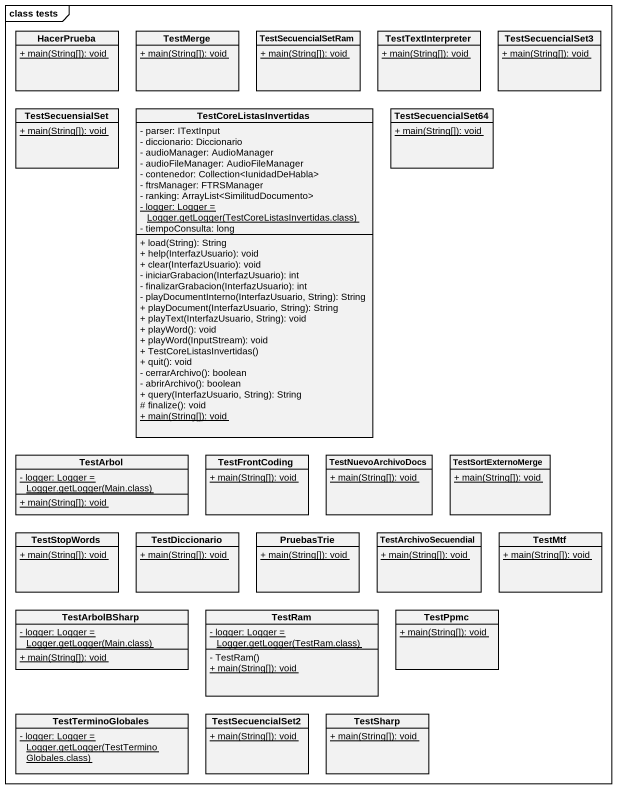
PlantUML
@startuml
mainframe class tests
hide circle
hide empty members
skinparam classAttributeIconSize 0
class HacerPrueba {
  {static} + main(String[]): void
}
class TestMerge {
  {static} + main(String[]): void
}
class TestSecuencialSetRam {
  {static} + main(String[]): void
}
class TestTextInterpreter {
  {static} + main(String[]): void
}
class TestSecuencialSet3 {
  {static} + main(String[]): void
}
class TestSecuensialSet {
  {static} + main(String[]): void
}
class TestCoreListasInvertidas {
  - parser: ITextInput
  - diccionario: Diccionario
  - audioManager: AudioManager
  - audioFileManager: AudioFileManager
  - contenedor: Collection<IunidadDeHabla>
  - ftrsManager: FTRSManager
  - ranking: ArrayList<SimilitudDocumento>
  {static} {field} - logger: Logger = Logger.getLogger(TestCoreListasInvertidas.class)
  - tiempoConsulta: long
  + load(String): String
  + help(InterfazUsuario): void
  + clear(InterfazUsuario): void
  - iniciarGrabacion(InterfazUsuario): int
  - finalizarGrabacion(InterfazUsuario): int
  - playDocumentInterno(InterfazUsuario, String): String
  + playDocument(InterfazUsuario, String): String
  + playText(InterfazUsuario, String): void
  + playWord(): void
  + playWord(InputStream): void
  + TestCoreListasInvertidas()
  + quit(): void
  - cerrarArchivo(): boolean
  - abrirArchivo(): boolean
  + query(InterfazUsuario, String): String
  # finalize(): void
  {static} + main(String[]): void
}
class TestSecuencialSet64 {
  {static} + main(String[]): void
}
class TestArbol {
  {static} {field} - logger: Logger = Logger.getLogger(Main.class)
  {static} + main(String[]): void
}
class TestFrontCoding {
  {static} + main(String[]): void
}
class TestNuevoArchivoDocs {
  {static} + main(String[]): void
}
class TestSortExternoMerge {
  {static} + main(String[]): void
}
class TestStopWords {
  {static} + main(String[]): void
}
class TestDiccionario {
  {static} + main(String[]): void
}
class PruebasTrie {
  {static} + main(String[]): void
}
class TestArchivoSecuendial {
  {static} + main(String[]): void
}
class TestMtf {
  {static} + main(String[]): void
}
class TestArbolBSharp {
  {static} {field} - logger: Logger = Logger.getLogger(Main.class)
  {static} + main(String[]): void
}
class TestRam {
  {static} {field} - logger: Logger = Logger.getLogger(TestRam.class)
  - TestRam()
  {static} + main(String[]): void
}
class TestPpmc {
  {static} + main(String[]): void
}
class TestTerminoGlobales {
  {static} {field} - logger: Logger = Logger.getLogger(TestTerminoGlobales.class)
}
class TestSecuencialSet2 {
  {static} + main(String[]): void
}
class TestSharp {
  {static} + main(String[]): void
}
@enduml
